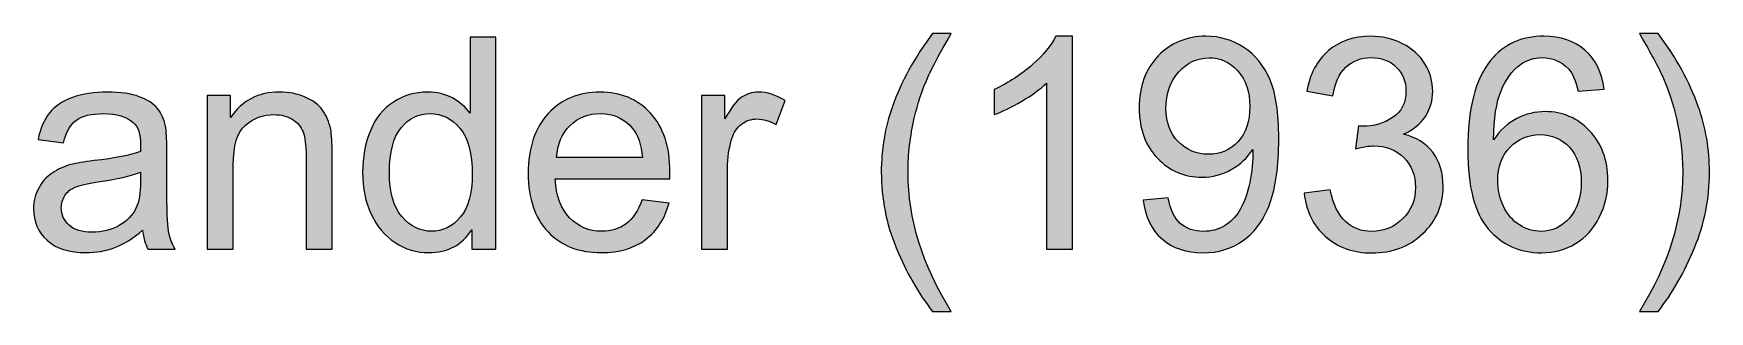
# Model space of a CAD drawing. Extents: x 65 to 351, y 42 to 244.
# Drawn here: x 103.02 to 138.92, y 237.92 to 243.88 of the extents above; entities that cross this region are included whole.
import ezdxf

# ---------------------------------------------------------------- set-up
doc = ezdxf.new("R2010")
doc.units = 0
doc.header["$MEASUREMENT"] = 0
doc.layers.add('TITLE', color=7, linetype='CONTINUOUS')

# ---------------------------------------------------------------- blocks, each defined once
blk = doc.blocks.new('BLOCK_27')
at = {"layer": 'TITLE'}
h = blk.add_hatch(color=7, dxfattribs=at)
h.dxf.hatch_style = 2
edge = h.paths.add_edge_path()
edge.add_spline(control_points=[(112.411, 239.259), (112.411, 239.259), (112.411, 239.674), (112.411, 239.674), (112.202, 239.348), (111.895, 239.184), (111.49, 239.184), (111.228, 239.184), (110.986, 239.257), (110.766, 239.401), (110.546, 239.546), (110.376, 239.748), (110.255, 240.008), (110.134, 240.267), (110.073, 240.565), (110.073, 240.902), (110.073, 241.231), (110.128, 241.529), (110.238, 241.797), (110.347, 242.064), (110.511, 242.269), (110.731, 242.412), (110.95, 242.555), (111.195, 242.626), (111.465, 242.626), (111.664, 242.626), (111.841, 242.584), (111.996, 242.5), (112.151, 242.417), (112.277, 242.308), (112.374, 242.173), (112.374, 242.173), (112.374, 243.804), (112.374, 243.804), (112.374, 243.804), (112.929, 243.804), (112.929, 243.804), (112.929, 243.804), (112.929, 239.259), (112.929, 239.259), (112.929, 239.259), (112.411, 239.259), (112.411, 239.259)], knot_values=[0, 0, 0, 0, 1, 1, 1, 2, 2, 2, 3, 3, 3, 4, 4, 4, 5, 5, 5, 6, 6, 6, 7, 7, 7, 8, 8, 8, 9, 9, 9, 10, 10, 10, 11, 11, 11, 12, 12, 12, 13, 13, 13, 14, 14, 14, 14], degree=3, periodic=1)
edge = h.paths.add_edge_path()
edge.add_spline(control_points=[(110.647, 240.902), (110.647, 240.48), (110.736, 240.165), (110.913, 239.956), (111.091, 239.748), (111.301, 239.643), (111.543, 239.643), (111.787, 239.643), (111.994, 239.743), (112.165, 239.942), (112.335, 240.142), (112.42, 240.446), (112.42, 240.856), (112.42, 241.306), (112.334, 241.637), (112.16, 241.848), (111.986, 242.059), (111.772, 242.164), (111.518, 242.164), (111.27, 242.164), (111.063, 242.063), (110.896, 241.86), (110.73, 241.658), (110.647, 241.338), (110.647, 240.902)], knot_values=[0, 0, 0, 0, 1, 1, 1, 2, 2, 2, 3, 3, 3, 4, 4, 4, 5, 5, 5, 6, 6, 6, 7, 7, 7, 8, 8, 8, 8], degree=3, periodic=1)
h = blk.add_hatch(color=7, dxfattribs=at)
h.dxf.hatch_style = 2
edge = h.paths.add_edge_path()
edge.add_spline(control_points=[(122.283, 237.922), (121.975, 238.311), (121.715, 238.766), (121.502, 239.287), (121.289, 239.808), (121.183, 240.347), (121.183, 240.905), (121.183, 241.397), (121.262, 241.868), (121.421, 242.319), (121.607, 242.842), (121.895, 243.363), (122.283, 243.882), (122.283, 243.882), (122.683, 243.882), (122.683, 243.882), (122.433, 243.452), (122.268, 243.145), (122.187, 242.961), (122.061, 242.676), (121.962, 242.378), (121.89, 242.068), (121.801, 241.681), (121.756, 241.293), (121.756, 240.902), (121.756, 239.908), (122.065, 238.915), (122.683, 237.922), (122.683, 237.922), (122.283, 237.922), (122.283, 237.922)], knot_values=[0, 0, 0, 0, 1, 1, 1, 2, 2, 2, 3, 3, 3, 4, 4, 4, 5, 5, 5, 6, 6, 6, 7, 7, 7, 8, 8, 8, 9, 9, 9, 10, 10, 10, 10], degree=3, periodic=1)
h = blk.add_hatch(color=7, dxfattribs=at)
h.dxf.hatch_style = 2
edge = h.paths.add_edge_path()
edge.add_spline(control_points=[(125.278, 239.259), (125.278, 239.259), (124.72, 239.259), (124.72, 239.259), (124.72, 239.259), (124.72, 242.815), (124.72, 242.815), (124.586, 242.687), (124.41, 242.559), (124.192, 242.431), (123.974, 242.303), (123.778, 242.206), (123.604, 242.142), (123.604, 242.142), (123.604, 242.682), (123.604, 242.682), (123.916, 242.829), (124.189, 243.006), (124.423, 243.215), (124.656, 243.424), (124.822, 243.626), (124.919, 243.823), (124.919, 243.823), (125.278, 243.823), (125.278, 243.823), (125.278, 243.823), (125.278, 239.259), (125.278, 239.259)], knot_values=[0, 0, 0, 0, 1, 1, 1, 2, 2, 2, 3, 3, 3, 4, 4, 4, 5, 5, 5, 6, 6, 6, 7, 7, 7, 8, 8, 8, 9, 9, 9, 9], degree=3, periodic=1)
h = blk.add_hatch(color=7, dxfattribs=at)
h.dxf.hatch_style = 2
edge = h.paths.add_edge_path()
edge.add_spline(control_points=[(126.792, 240.31), (126.792, 240.31), (127.328, 240.359), (127.328, 240.359), (127.373, 240.107), (127.46, 239.924), (127.588, 239.811), (127.717, 239.697), (127.881, 239.64), (128.081, 239.64), (128.253, 239.64), (128.403, 239.679), (128.533, 239.758), (128.662, 239.837), (128.768, 239.941), (128.85, 240.073), (128.933, 240.204), (129.002, 240.381), (129.058, 240.604), (129.114, 240.828), (129.142, 241.055), (129.142, 241.287), (129.142, 241.311), (129.141, 241.349), (129.139, 241.398), (129.027, 241.22), (128.875, 241.076), (128.681, 240.966), (128.488, 240.855), (128.279, 240.8), (128.054, 240.8), (127.677, 240.8), (127.359, 240.936), (127.099, 241.209), (126.838, 241.482), (126.708, 241.842), (126.708, 242.288), (126.708, 242.749), (126.844, 243.12), (127.116, 243.401), (127.387, 243.682), (127.728, 243.823), (128.137, 243.823), (128.433, 243.823), (128.703, 243.743), (128.948, 243.584), (129.193, 243.425), (129.379, 243.198), (129.506, 242.904), (129.633, 242.609), (129.697, 242.183), (129.697, 241.625), (129.697, 241.044), (129.634, 240.581), (129.508, 240.237), (129.382, 239.893), (129.194, 239.631), (128.945, 239.451), (128.696, 239.271), (128.404, 239.181), (128.069, 239.181), (127.713, 239.181), (127.423, 239.28), (127.198, 239.477), (126.972, 239.675), (126.837, 239.952), (126.792, 240.31)], knot_values=[0, 0, 0, 0, 1, 1, 1, 2, 2, 2, 3, 3, 3, 4, 4, 4, 5, 5, 5, 6, 6, 6, 7, 7, 7, 8, 8, 8, 9, 9, 9, 10, 10, 10, 11, 11, 11, 12, 12, 12, 13, 13, 13, 14, 14, 14, 15, 15, 15, 16, 16, 16, 17, 17, 17, 18, 18, 18, 19, 19, 19, 20, 20, 20, 21, 21, 21, 22, 22, 22, 22], degree=3, periodic=1)
edge = h.paths.add_edge_path()
edge.add_spline(control_points=[(129.077, 242.316), (129.077, 242.636), (128.991, 242.891), (128.821, 243.079), (128.65, 243.267), (128.445, 243.361), (128.205, 243.361), (127.957, 243.361), (127.741, 243.26), (127.557, 243.057), (127.373, 242.854), (127.281, 242.592), (127.281, 242.269), (127.281, 241.98), (127.369, 241.745), (127.543, 241.564), (127.718, 241.383), (127.934, 241.293), (128.19, 241.293), (128.448, 241.293), (128.661, 241.383), (128.827, 241.564), (128.994, 241.745), (129.077, 241.996), (129.077, 242.316)], knot_values=[0, 0, 0, 0, 1, 1, 1, 2, 2, 2, 3, 3, 3, 4, 4, 4, 5, 5, 5, 6, 6, 6, 7, 7, 7, 8, 8, 8, 8], degree=3, periodic=1)
h = blk.add_hatch(color=7, dxfattribs=at)
h.dxf.hatch_style = 2
edge = h.paths.add_edge_path()
edge.add_spline(control_points=[(130.243, 240.459), (130.243, 240.459), (130.801, 240.533), (130.801, 240.533), (130.865, 240.217), (130.974, 239.989), (131.128, 239.849), (131.282, 239.71), (131.469, 239.64), (131.69, 239.64), (131.953, 239.64), (132.175, 239.731), (132.356, 239.913), (132.536, 240.095), (132.627, 240.32), (132.627, 240.589), (132.627, 240.845), (132.543, 241.057), (132.376, 241.223), (132.208, 241.389), (131.995, 241.473), (131.737, 241.473), (131.632, 241.473), (131.5, 241.452), (131.343, 241.411), (131.343, 241.411), (131.405, 241.9), (131.405, 241.9), (131.442, 241.896), (131.472, 241.894), (131.495, 241.894), (131.733, 241.894), (131.947, 241.956), (132.137, 242.08), (132.327, 242.204), (132.422, 242.396), (132.422, 242.654), (132.422, 242.859), (132.353, 243.028), (132.214, 243.162), (132.076, 243.297), (131.897, 243.364), (131.678, 243.364), (131.461, 243.364), (131.28, 243.296), (131.135, 243.159), (130.991, 243.023), (130.898, 242.818), (130.856, 242.545), (130.856, 242.545), (130.298, 242.645), (130.298, 242.645), (130.367, 243.019), (130.522, 243.309), (130.763, 243.514), (131.005, 243.72), (131.306, 243.823), (131.666, 243.823), (131.914, 243.823), (132.142, 243.77), (132.351, 243.663), (132.56, 243.557), (132.719, 243.412), (132.83, 243.228), (132.941, 243.044), (132.996, 242.848), (132.996, 242.642), (132.996, 242.445), (132.943, 242.266), (132.838, 242.105), (132.732, 241.944), (132.576, 241.816), (132.37, 241.721), (132.638, 241.659), (132.847, 241.53), (132.996, 241.335), (133.145, 241.139), (133.219, 240.895), (133.219, 240.601), (133.219, 240.204), (133.074, 239.868), (132.785, 239.592), (132.496, 239.316), (132.13, 239.178), (131.687, 239.178), (131.288, 239.178), (130.957, 239.297), (130.694, 239.535), (130.43, 239.772), (130.28, 240.08), (130.243, 240.459)], knot_values=[0, 0, 0, 0, 1, 1, 1, 2, 2, 2, 3, 3, 3, 4, 4, 4, 5, 5, 5, 6, 6, 6, 7, 7, 7, 8, 8, 8, 9, 9, 9, 10, 10, 10, 11, 11, 11, 12, 12, 12, 13, 13, 13, 14, 14, 14, 15, 15, 15, 16, 16, 16, 17, 17, 17, 18, 18, 18, 19, 19, 19, 20, 20, 20, 21, 21, 21, 22, 22, 22, 23, 23, 23, 24, 24, 24, 25, 25, 25, 26, 26, 26, 27, 27, 27, 28, 28, 28, 29, 29, 29, 30, 30, 30, 30], degree=3, periodic=1)
h = blk.add_hatch(color=7, dxfattribs=at)
h.dxf.hatch_style = 2
edge = h.paths.add_edge_path()
edge.add_spline(control_points=[(136.667, 242.691), (136.667, 242.691), (136.112, 242.648), (136.112, 242.648), (136.062, 242.867), (135.992, 243.026), (135.901, 243.125), (135.75, 243.284), (135.564, 243.364), (135.343, 243.364), (135.165, 243.364), (135.009, 243.314), (134.875, 243.215), (134.699, 243.087), (134.561, 242.9), (134.459, 242.654), (134.358, 242.408), (134.305, 242.058), (134.301, 241.603), (134.436, 241.807), (134.6, 241.959), (134.794, 242.059), (134.988, 242.158), (135.192, 242.207), (135.405, 242.207), (135.777, 242.207), (136.094, 242.071), (136.355, 241.797), (136.617, 241.523), (136.748, 241.169), (136.748, 240.735), (136.748, 240.449), (136.686, 240.184), (136.563, 239.939), (136.44, 239.694), (136.271, 239.507), (136.056, 239.377), (135.841, 239.246), (135.597, 239.181), (135.324, 239.181), (134.859, 239.181), (134.48, 239.352), (134.186, 239.694), (133.893, 240.037), (133.746, 240.6), (133.746, 241.386), (133.746, 242.264), (133.908, 242.903), (134.233, 243.302), (134.516, 243.649), (134.898, 243.823), (135.377, 243.823), (135.735, 243.823), (136.028, 243.723), (136.256, 243.522), (136.485, 243.322), (136.621, 243.045), (136.667, 242.691)], knot_values=[0, 0, 0, 0, 1, 1, 1, 2, 2, 2, 3, 3, 3, 4, 4, 4, 5, 5, 5, 6, 6, 6, 7, 7, 7, 8, 8, 8, 9, 9, 9, 10, 10, 10, 11, 11, 11, 12, 12, 12, 13, 13, 13, 14, 14, 14, 15, 15, 15, 16, 16, 16, 17, 17, 17, 18, 18, 18, 19, 19, 19, 19], degree=3, periodic=1)
edge = h.paths.add_edge_path()
edge.add_spline(control_points=[(134.388, 240.732), (134.388, 240.539), (134.429, 240.355), (134.51, 240.18), (134.592, 240.004), (134.706, 239.87), (134.853, 239.778), (135, 239.686), (135.154, 239.64), (135.315, 239.64), (135.551, 239.64), (135.753, 239.735), (135.923, 239.925), (136.092, 240.116), (136.177, 240.374), (136.177, 240.701), (136.177, 241.015), (136.093, 241.262), (135.926, 241.443), (135.758, 241.624), (135.548, 241.714), (135.293, 241.714), (135.041, 241.714), (134.827, 241.624), (134.652, 241.443), (134.476, 241.262), (134.388, 241.025), (134.388, 240.732)], knot_values=[0, 0, 0, 0, 1, 1, 1, 2, 2, 2, 3, 3, 3, 4, 4, 4, 5, 5, 5, 6, 6, 6, 7, 7, 7, 8, 8, 8, 9, 9, 9, 9], degree=3, periodic=1)
h = blk.add_hatch(color=7, dxfattribs=at)
h.dxf.hatch_style = 2
edge = h.paths.add_edge_path()
edge.add_spline(control_points=[(137.823, 237.922), (137.823, 237.922), (137.423, 237.922), (137.423, 237.922), (138.042, 238.915), (138.351, 239.908), (138.351, 240.902), (138.351, 241.291), (138.306, 241.676), (138.217, 242.059), (138.147, 242.369), (138.049, 242.666), (137.923, 242.952), (137.842, 243.138), (137.676, 243.448), (137.423, 243.882), (137.423, 243.882), (137.823, 243.882), (137.823, 243.882), (138.212, 243.363), (138.499, 242.842), (138.685, 242.319), (138.845, 241.868), (138.924, 241.397), (138.924, 240.905), (138.924, 240.347), (138.817, 239.808), (138.603, 239.287), (138.389, 238.766), (138.129, 238.311), (137.823, 237.922)], knot_values=[0, 0, 0, 0, 1, 1, 1, 2, 2, 2, 3, 3, 3, 4, 4, 4, 5, 5, 5, 6, 6, 6, 7, 7, 7, 8, 8, 8, 9, 9, 9, 10, 10, 10, 10], degree=3, periodic=1)
h = blk.add_hatch(color=7, dxfattribs=at)
h.dxf.hatch_style = 2
edge = h.paths.add_edge_path()
edge.add_spline(control_points=[(105.36, 239.665), (105.154, 239.489), (104.955, 239.365), (104.763, 239.293), (104.572, 239.221), (104.367, 239.184), (104.148, 239.184), (103.786, 239.184), (103.508, 239.273), (103.314, 239.449), (103.12, 239.626), (103.022, 239.852), (103.022, 240.127), (103.022, 240.288), (103.059, 240.435), (103.133, 240.569), (103.206, 240.702), (103.302, 240.809), (103.421, 240.89), (103.54, 240.97), (103.674, 241.031), (103.822, 241.073), (103.932, 241.102), (104.097, 241.129), (104.319, 241.156), (104.769, 241.21), (105.101, 241.274), (105.314, 241.349), (105.316, 241.425), (105.317, 241.474), (105.317, 241.494), (105.317, 241.722), (105.264, 241.882), (105.159, 241.975), (105.016, 242.101), (104.804, 242.164), (104.523, 242.164), (104.261, 242.164), (104.067, 242.118), (103.942, 242.026), (103.817, 241.934), (103.724, 241.771), (103.664, 241.538), (103.664, 241.538), (103.119, 241.612), (103.119, 241.612), (103.168, 241.846), (103.25, 242.034), (103.364, 242.178), (103.477, 242.322), (103.642, 242.432), (103.857, 242.51), (104.072, 242.587), (104.321, 242.626), (104.604, 242.626), (104.885, 242.626), (105.113, 242.593), (105.289, 242.527), (105.465, 242.461), (105.594, 242.377), (105.677, 242.277), (105.759, 242.177), (105.817, 242.05), (105.85, 241.897), (105.869, 241.802), (105.878, 241.631), (105.878, 241.383), (105.878, 241.383), (105.878, 240.639), (105.878, 240.639), (105.878, 240.12), (105.89, 239.792), (105.914, 239.654), (105.938, 239.517), (105.985, 239.385), (106.055, 239.259), (106.055, 239.259), (105.472, 239.259), (105.472, 239.259), (105.414, 239.375), (105.377, 239.51), (105.36, 239.665)], knot_values=[0, 0, 0, 0, 1, 1, 1, 2, 2, 2, 3, 3, 3, 4, 4, 4, 5, 5, 5, 6, 6, 6, 7, 7, 7, 8, 8, 8, 9, 9, 9, 10, 10, 10, 11, 11, 11, 12, 12, 12, 13, 13, 13, 14, 14, 14, 15, 15, 15, 16, 16, 16, 17, 17, 17, 18, 18, 18, 19, 19, 19, 20, 20, 20, 21, 21, 21, 22, 22, 22, 23, 23, 23, 24, 24, 24, 25, 25, 25, 26, 26, 26, 27, 27, 27, 27], degree=3, periodic=1)
edge = h.paths.add_edge_path()
edge.add_spline(control_points=[(105.314, 240.911), (105.111, 240.829), (104.807, 240.758), (104.402, 240.701), (104.173, 240.667), (104.011, 240.63), (103.915, 240.589), (103.82, 240.548), (103.747, 240.487), (103.695, 240.408), (103.644, 240.328), (103.618, 240.24), (103.618, 240.142), (103.618, 239.994), (103.674, 239.87), (103.787, 239.77), (103.899, 239.671), (104.064, 239.622), (104.281, 239.622), (104.496, 239.622), (104.687, 239.669), (104.855, 239.763), (105.022, 239.857), (105.145, 239.985), (105.224, 240.149), (105.284, 240.275), (105.314, 240.461), (105.314, 240.707), (105.314, 240.707), (105.314, 240.911), (105.314, 240.911)], knot_values=[0, 0, 0, 0, 1, 1, 1, 2, 2, 2, 3, 3, 3, 4, 4, 4, 5, 5, 5, 6, 6, 6, 7, 7, 7, 8, 8, 8, 9, 9, 9, 10, 10, 10, 10], degree=3, periodic=1)
h = blk.add_hatch(color=7, dxfattribs=at)
h.dxf.hatch_style = 2
edge = h.paths.add_edge_path()
edge.add_spline(control_points=[(106.743, 239.259), (106.743, 239.259), (106.743, 242.552), (106.743, 242.552), (106.743, 242.552), (107.245, 242.552), (107.245, 242.552), (107.245, 242.552), (107.245, 242.083), (107.245, 242.083), (107.487, 242.445), (107.837, 242.626), (108.293, 242.626), (108.492, 242.626), (108.674, 242.59), (108.841, 242.519), (109.007, 242.448), (109.132, 242.354), (109.214, 242.238), (109.297, 242.123), (109.355, 241.985), (109.388, 241.826), (109.409, 241.723), (109.419, 241.542), (109.419, 241.283), (109.419, 241.283), (109.419, 239.259), (109.419, 239.259), (109.419, 239.259), (108.861, 239.259), (108.861, 239.259), (108.861, 239.259), (108.861, 241.262), (108.861, 241.262), (108.861, 241.489), (108.839, 241.659), (108.796, 241.772), (108.752, 241.884), (108.675, 241.974), (108.565, 242.042), (108.454, 242.109), (108.324, 242.142), (108.176, 242.142), (107.938, 242.142), (107.733, 242.067), (107.56, 241.916), (107.388, 241.765), (107.301, 241.479), (107.301, 241.057), (107.301, 241.057), (107.301, 239.259), (107.301, 239.259), (107.301, 239.259), (106.743, 239.259), (106.743, 239.259)], knot_values=[0, 0, 0, 0, 1, 1, 1, 2, 2, 2, 3, 3, 3, 4, 4, 4, 5, 5, 5, 6, 6, 6, 7, 7, 7, 8, 8, 8, 9, 9, 9, 10, 10, 10, 11, 11, 11, 12, 12, 12, 13, 13, 13, 14, 14, 14, 15, 15, 15, 16, 16, 16, 17, 17, 17, 18, 18, 18, 18], degree=3, periodic=1)
h = blk.add_hatch(color=7, dxfattribs=at)
h.dxf.hatch_style = 2
edge = h.paths.add_edge_path()
edge.add_spline(control_points=[(116.06, 240.319), (116.06, 240.319), (116.637, 240.248), (116.637, 240.248), (116.546, 239.911), (116.378, 239.649), (116.132, 239.463), (115.886, 239.277), (115.572, 239.184), (115.189, 239.184), (114.708, 239.184), (114.326, 239.333), (114.044, 239.629), (113.761, 239.926), (113.62, 240.342), (113.62, 240.877), (113.62, 241.431), (113.763, 241.861), (114.048, 242.167), (114.333, 242.473), (114.703, 242.626), (115.158, 242.626), (115.598, 242.626), (115.958, 242.476), (116.237, 242.176), (116.516, 241.877), (116.656, 241.455), (116.656, 240.911), (116.656, 240.878), (116.655, 240.829), (116.653, 240.763), (116.653, 240.763), (114.197, 240.763), (114.197, 240.763), (114.218, 240.401), (114.32, 240.124), (114.504, 239.932), (114.688, 239.739), (114.917, 239.643), (115.192, 239.643), (115.397, 239.643), (115.572, 239.697), (115.716, 239.804), (115.861, 239.912), (115.976, 240.084), (116.06, 240.319)], knot_values=[0, 0, 0, 0, 1, 1, 1, 2, 2, 2, 3, 3, 3, 4, 4, 4, 5, 5, 5, 6, 6, 6, 7, 7, 7, 8, 8, 8, 9, 9, 9, 10, 10, 10, 11, 11, 11, 12, 12, 12, 13, 13, 13, 14, 14, 14, 15, 15, 15, 15], degree=3, periodic=1)
edge = h.paths.add_edge_path()
edge.add_spline(control_points=[(114.228, 241.221), (114.228, 241.221), (116.067, 241.221), (116.067, 241.221), (116.042, 241.498), (115.972, 241.706), (115.856, 241.845), (115.678, 242.06), (115.448, 242.167), (115.164, 242.167), (114.908, 242.167), (114.693, 242.081), (114.518, 241.91), (114.343, 241.738), (114.247, 241.509), (114.228, 241.221)], knot_values=[0, 0, 0, 0, 1, 1, 1, 2, 2, 2, 3, 3, 3, 4, 4, 4, 5, 5, 5, 5], degree=3, periodic=1)
h = blk.add_hatch(color=7, dxfattribs=at)
h.dxf.hatch_style = 2
edge = h.paths.add_edge_path()
edge.add_spline(control_points=[(117.332, 239.259), (117.332, 239.259), (117.332, 242.552), (117.332, 242.552), (117.332, 242.552), (117.834, 242.552), (117.834, 242.552), (117.834, 242.552), (117.834, 242.052), (117.834, 242.052), (117.962, 242.286), (118.08, 242.44), (118.189, 242.514), (118.298, 242.589), (118.417, 242.626), (118.547, 242.626), (118.735, 242.626), (118.926, 242.566), (119.121, 242.446), (119.121, 242.446), (118.928, 241.928), (118.928, 241.928), (118.792, 242.009), (118.656, 242.049), (118.519, 242.049), (118.397, 242.049), (118.288, 242.013), (118.191, 241.939), (118.093, 241.866), (118.024, 241.764), (117.983, 241.634), (117.921, 241.435), (117.89, 241.218), (117.89, 240.983), (117.89, 240.983), (117.89, 239.259), (117.89, 239.259), (117.89, 239.259), (117.332, 239.259), (117.332, 239.259)], knot_values=[0, 0, 0, 0, 1, 1, 1, 2, 2, 2, 3, 3, 3, 4, 4, 4, 5, 5, 5, 6, 6, 6, 7, 7, 7, 8, 8, 8, 9, 9, 9, 10, 10, 10, 11, 11, 11, 12, 12, 12, 13, 13, 13, 13], degree=3, periodic=1)
for points, knots in [([(112.411, 239.259), (112.411, 239.259), (112.411, 239.674), (112.411, 239.674), (112.202, 239.348), (111.895, 239.184), (111.49, 239.184), (111.228, 239.184), (110.986, 239.257), (110.766, 239.401), (110.546, 239.546), (110.376, 239.748), (110.255, 240.008), (110.134, 240.267), (110.073, 240.565), (110.073, 240.902), (110.073, 241.231), (110.128, 241.529), (110.238, 241.797), (110.347, 242.064), (110.511, 242.269), (110.731, 242.412), (110.95, 242.555), (111.195, 242.626), (111.465, 242.626), (111.664, 242.626), (111.841, 242.584), (111.996, 242.5), (112.151, 242.417), (112.277, 242.308), (112.374, 242.173), (112.374, 242.173), (112.374, 243.804), (112.374, 243.804), (112.374, 243.804), (112.929, 243.804), (112.929, 243.804), (112.929, 243.804), (112.929, 239.259), (112.929, 239.259), (112.929, 239.259), (112.411, 239.259), (112.411, 239.259)], [0, 0, 0, 0, 1, 1, 1, 2, 2, 2, 3, 3, 3, 4, 4, 4, 5, 5, 5, 6, 6, 6, 7, 7, 7, 8, 8, 8, 9, 9, 9, 10, 10, 10, 11, 11, 11, 12, 12, 12, 13, 13, 13, 14, 14, 14, 14]), ([(122.283, 237.922), (121.975, 238.311), (121.715, 238.766), (121.502, 239.287), (121.289, 239.808), (121.183, 240.347), (121.183, 240.905), (121.183, 241.397), (121.262, 241.868), (121.421, 242.319), (121.607, 242.842), (121.895, 243.363), (122.283, 243.882), (122.283, 243.882), (122.683, 243.882), (122.683, 243.882), (122.433, 243.452), (122.268, 243.145), (122.187, 242.961), (122.061, 242.676), (121.962, 242.378), (121.89, 242.068), (121.801, 241.681), (121.756, 241.293), (121.756, 240.902), (121.756, 239.908), (122.065, 238.915), (122.683, 237.922), (122.683, 237.922), (122.283, 237.922), (122.283, 237.922)], [0, 0, 0, 0, 1, 1, 1, 2, 2, 2, 3, 3, 3, 4, 4, 4, 5, 5, 5, 6, 6, 6, 7, 7, 7, 8, 8, 8, 9, 9, 9, 10, 10, 10, 10]), ([(125.278, 239.259), (125.278, 239.259), (124.72, 239.259), (124.72, 239.259), (124.72, 239.259), (124.72, 242.815), (124.72, 242.815), (124.586, 242.687), (124.41, 242.559), (124.192, 242.431), (123.974, 242.303), (123.778, 242.206), (123.604, 242.142), (123.604, 242.142), (123.604, 242.682), (123.604, 242.682), (123.916, 242.829), (124.189, 243.006), (124.423, 243.215), (124.656, 243.424), (124.822, 243.626), (124.919, 243.823), (124.919, 243.823), (125.278, 243.823), (125.278, 243.823), (125.278, 243.823), (125.278, 239.259), (125.278, 239.259)], [0, 0, 0, 0, 1, 1, 1, 2, 2, 2, 3, 3, 3, 4, 4, 4, 5, 5, 5, 6, 6, 6, 7, 7, 7, 8, 8, 8, 9, 9, 9, 9]), ([(126.792, 240.31), (126.792, 240.31), (127.328, 240.359), (127.328, 240.359), (127.373, 240.107), (127.46, 239.924), (127.588, 239.811), (127.717, 239.697), (127.881, 239.64), (128.081, 239.64), (128.253, 239.64), (128.403, 239.679), (128.533, 239.758), (128.662, 239.837), (128.768, 239.941), (128.85, 240.073), (128.933, 240.204), (129.002, 240.381), (129.058, 240.604), (129.114, 240.828), (129.142, 241.055), (129.142, 241.287), (129.142, 241.311), (129.141, 241.349), (129.139, 241.398), (129.027, 241.22), (128.875, 241.076), (128.681, 240.966), (128.488, 240.855), (128.279, 240.8), (128.054, 240.8), (127.677, 240.8), (127.359, 240.936), (127.099, 241.209), (126.838, 241.482), (126.708, 241.842), (126.708, 242.288), (126.708, 242.749), (126.844, 243.12), (127.116, 243.401), (127.387, 243.682), (127.728, 243.823), (128.137, 243.823), (128.433, 243.823), (128.703, 243.743), (128.948, 243.584), (129.193, 243.425), (129.379, 243.198), (129.506, 242.904), (129.633, 242.609), (129.697, 242.183), (129.697, 241.625), (129.697, 241.044), (129.634, 240.581), (129.508, 240.237), (129.382, 239.893), (129.194, 239.631), (128.945, 239.451), (128.696, 239.271), (128.404, 239.181), (128.069, 239.181), (127.713, 239.181), (127.423, 239.28), (127.198, 239.477), (126.972, 239.675), (126.837, 239.952), (126.792, 240.31)], [0, 0, 0, 0, 1, 1, 1, 2, 2, 2, 3, 3, 3, 4, 4, 4, 5, 5, 5, 6, 6, 6, 7, 7, 7, 8, 8, 8, 9, 9, 9, 10, 10, 10, 11, 11, 11, 12, 12, 12, 13, 13, 13, 14, 14, 14, 15, 15, 15, 16, 16, 16, 17, 17, 17, 18, 18, 18, 19, 19, 19, 20, 20, 20, 21, 21, 21, 22, 22, 22, 22]), ([(130.243, 240.459), (130.243, 240.459), (130.801, 240.533), (130.801, 240.533), (130.865, 240.217), (130.974, 239.989), (131.128, 239.849), (131.282, 239.71), (131.469, 239.64), (131.69, 239.64), (131.953, 239.64), (132.175, 239.731), (132.356, 239.913), (132.536, 240.095), (132.627, 240.32), (132.627, 240.589), (132.627, 240.845), (132.543, 241.057), (132.376, 241.223), (132.208, 241.389), (131.995, 241.473), (131.737, 241.473), (131.632, 241.473), (131.5, 241.452), (131.343, 241.411), (131.343, 241.411), (131.405, 241.9), (131.405, 241.9), (131.442, 241.896), (131.472, 241.894), (131.495, 241.894), (131.733, 241.894), (131.947, 241.956), (132.137, 242.08), (132.327, 242.204), (132.422, 242.396), (132.422, 242.654), (132.422, 242.859), (132.353, 243.028), (132.214, 243.162), (132.076, 243.297), (131.897, 243.364), (131.678, 243.364), (131.461, 243.364), (131.28, 243.296), (131.135, 243.159), (130.991, 243.023), (130.898, 242.818), (130.856, 242.545), (130.856, 242.545), (130.298, 242.645), (130.298, 242.645), (130.367, 243.019), (130.522, 243.309), (130.763, 243.514), (131.005, 243.72), (131.306, 243.823), (131.666, 243.823), (131.914, 243.823), (132.142, 243.77), (132.351, 243.663), (132.56, 243.557), (132.719, 243.412), (132.83, 243.228), (132.941, 243.044), (132.996, 242.848), (132.996, 242.642), (132.996, 242.445), (132.943, 242.266), (132.838, 242.105), (132.732, 241.944), (132.576, 241.816), (132.37, 241.721), (132.638, 241.659), (132.847, 241.53), (132.996, 241.335), (133.145, 241.139), (133.219, 240.895), (133.219, 240.601), (133.219, 240.204), (133.074, 239.868), (132.785, 239.592), (132.496, 239.316), (132.13, 239.178), (131.687, 239.178), (131.288, 239.178), (130.957, 239.297), (130.694, 239.535), (130.43, 239.772), (130.28, 240.08), (130.243, 240.459)], [0, 0, 0, 0, 1, 1, 1, 2, 2, 2, 3, 3, 3, 4, 4, 4, 5, 5, 5, 6, 6, 6, 7, 7, 7, 8, 8, 8, 9, 9, 9, 10, 10, 10, 11, 11, 11, 12, 12, 12, 13, 13, 13, 14, 14, 14, 15, 15, 15, 16, 16, 16, 17, 17, 17, 18, 18, 18, 19, 19, 19, 20, 20, 20, 21, 21, 21, 22, 22, 22, 23, 23, 23, 24, 24, 24, 25, 25, 25, 26, 26, 26, 27, 27, 27, 28, 28, 28, 29, 29, 29, 30, 30, 30, 30]), ([(136.667, 242.691), (136.667, 242.691), (136.112, 242.648), (136.112, 242.648), (136.062, 242.867), (135.992, 243.026), (135.901, 243.125), (135.75, 243.284), (135.564, 243.364), (135.343, 243.364), (135.165, 243.364), (135.009, 243.314), (134.875, 243.215), (134.699, 243.087), (134.561, 242.9), (134.459, 242.654), (134.358, 242.408), (134.305, 242.058), (134.301, 241.603), (134.436, 241.807), (134.6, 241.959), (134.794, 242.059), (134.988, 242.158), (135.192, 242.207), (135.405, 242.207), (135.777, 242.207), (136.094, 242.071), (136.355, 241.797), (136.617, 241.523), (136.748, 241.169), (136.748, 240.735), (136.748, 240.449), (136.686, 240.184), (136.563, 239.939), (136.44, 239.694), (136.271, 239.507), (136.056, 239.377), (135.841, 239.246), (135.597, 239.181), (135.324, 239.181), (134.859, 239.181), (134.48, 239.352), (134.186, 239.694), (133.893, 240.037), (133.746, 240.6), (133.746, 241.386), (133.746, 242.264), (133.908, 242.903), (134.233, 243.302), (134.516, 243.649), (134.898, 243.823), (135.377, 243.823), (135.735, 243.823), (136.028, 243.723), (136.256, 243.522), (136.485, 243.322), (136.621, 243.045), (136.667, 242.691)], [0, 0, 0, 0, 1, 1, 1, 2, 2, 2, 3, 3, 3, 4, 4, 4, 5, 5, 5, 6, 6, 6, 7, 7, 7, 8, 8, 8, 9, 9, 9, 10, 10, 10, 11, 11, 11, 12, 12, 12, 13, 13, 13, 14, 14, 14, 15, 15, 15, 16, 16, 16, 17, 17, 17, 18, 18, 18, 19, 19, 19, 19]), ([(137.823, 237.922), (137.823, 237.922), (137.423, 237.922), (137.423, 237.922), (138.042, 238.915), (138.351, 239.908), (138.351, 240.902), (138.351, 241.291), (138.306, 241.676), (138.217, 242.059), (138.147, 242.369), (138.049, 242.666), (137.923, 242.952), (137.842, 243.138), (137.676, 243.448), (137.423, 243.882), (137.423, 243.882), (137.823, 243.882), (137.823, 243.882), (138.212, 243.363), (138.499, 242.842), (138.685, 242.319), (138.845, 241.868), (138.924, 241.397), (138.924, 240.905), (138.924, 240.347), (138.817, 239.808), (138.603, 239.287), (138.389, 238.766), (138.129, 238.311), (137.823, 237.922)], [0, 0, 0, 0, 1, 1, 1, 2, 2, 2, 3, 3, 3, 4, 4, 4, 5, 5, 5, 6, 6, 6, 7, 7, 7, 8, 8, 8, 9, 9, 9, 10, 10, 10, 10]), ([(129.077, 242.316), (129.077, 242.636), (128.991, 242.891), (128.821, 243.079), (128.65, 243.267), (128.445, 243.361), (128.205, 243.361), (127.957, 243.361), (127.741, 243.26), (127.557, 243.057), (127.373, 242.854), (127.281, 242.592), (127.281, 242.269), (127.281, 241.98), (127.369, 241.745), (127.543, 241.564), (127.718, 241.383), (127.934, 241.293), (128.19, 241.293), (128.448, 241.293), (128.661, 241.383), (128.827, 241.564), (128.994, 241.745), (129.077, 241.996), (129.077, 242.316)], [0, 0, 0, 0, 1, 1, 1, 2, 2, 2, 3, 3, 3, 4, 4, 4, 5, 5, 5, 6, 6, 6, 7, 7, 7, 8, 8, 8, 8]), ([(105.36, 239.665), (105.154, 239.489), (104.955, 239.365), (104.763, 239.293), (104.572, 239.221), (104.367, 239.184), (104.148, 239.184), (103.786, 239.184), (103.508, 239.273), (103.314, 239.449), (103.12, 239.626), (103.022, 239.852), (103.022, 240.127), (103.022, 240.288), (103.059, 240.435), (103.133, 240.569), (103.206, 240.702), (103.302, 240.809), (103.421, 240.89), (103.54, 240.97), (103.674, 241.031), (103.822, 241.073), (103.932, 241.102), (104.097, 241.129), (104.319, 241.156), (104.769, 241.21), (105.101, 241.274), (105.314, 241.349), (105.316, 241.425), (105.317, 241.474), (105.317, 241.494), (105.317, 241.722), (105.264, 241.882), (105.159, 241.975), (105.016, 242.101), (104.804, 242.164), (104.523, 242.164), (104.261, 242.164), (104.067, 242.118), (103.942, 242.026), (103.817, 241.934), (103.724, 241.771), (103.664, 241.538), (103.664, 241.538), (103.119, 241.612), (103.119, 241.612), (103.168, 241.846), (103.25, 242.034), (103.364, 242.178), (103.477, 242.322), (103.642, 242.432), (103.857, 242.51), (104.072, 242.587), (104.321, 242.626), (104.604, 242.626), (104.885, 242.626), (105.113, 242.593), (105.289, 242.527), (105.465, 242.461), (105.594, 242.377), (105.677, 242.277), (105.759, 242.177), (105.817, 242.05), (105.85, 241.897), (105.869, 241.802), (105.878, 241.631), (105.878, 241.383), (105.878, 241.383), (105.878, 240.639), (105.878, 240.639), (105.878, 240.12), (105.89, 239.792), (105.914, 239.654), (105.938, 239.517), (105.985, 239.385), (106.055, 239.259), (106.055, 239.259), (105.472, 239.259), (105.472, 239.259), (105.414, 239.375), (105.377, 239.51), (105.36, 239.665)], [0, 0, 0, 0, 1, 1, 1, 2, 2, 2, 3, 3, 3, 4, 4, 4, 5, 5, 5, 6, 6, 6, 7, 7, 7, 8, 8, 8, 9, 9, 9, 10, 10, 10, 11, 11, 11, 12, 12, 12, 13, 13, 13, 14, 14, 14, 15, 15, 15, 16, 16, 16, 17, 17, 17, 18, 18, 18, 19, 19, 19, 20, 20, 20, 21, 21, 21, 22, 22, 22, 23, 23, 23, 24, 24, 24, 25, 25, 25, 26, 26, 26, 27, 27, 27, 27]), ([(106.743, 239.259), (106.743, 239.259), (106.743, 242.552), (106.743, 242.552), (106.743, 242.552), (107.245, 242.552), (107.245, 242.552), (107.245, 242.552), (107.245, 242.083), (107.245, 242.083), (107.487, 242.445), (107.837, 242.626), (108.293, 242.626), (108.492, 242.626), (108.674, 242.59), (108.841, 242.519), (109.007, 242.448), (109.132, 242.354), (109.214, 242.238), (109.297, 242.123), (109.355, 241.985), (109.388, 241.826), (109.409, 241.723), (109.419, 241.542), (109.419, 241.283), (109.419, 241.283), (109.419, 239.259), (109.419, 239.259), (109.419, 239.259), (108.861, 239.259), (108.861, 239.259), (108.861, 239.259), (108.861, 241.262), (108.861, 241.262), (108.861, 241.489), (108.839, 241.659), (108.796, 241.772), (108.752, 241.884), (108.675, 241.974), (108.565, 242.042), (108.454, 242.109), (108.324, 242.142), (108.176, 242.142), (107.938, 242.142), (107.733, 242.067), (107.56, 241.916), (107.388, 241.765), (107.301, 241.479), (107.301, 241.057), (107.301, 241.057), (107.301, 239.259), (107.301, 239.259), (107.301, 239.259), (106.743, 239.259), (106.743, 239.259)], [0, 0, 0, 0, 1, 1, 1, 2, 2, 2, 3, 3, 3, 4, 4, 4, 5, 5, 5, 6, 6, 6, 7, 7, 7, 8, 8, 8, 9, 9, 9, 10, 10, 10, 11, 11, 11, 12, 12, 12, 13, 13, 13, 14, 14, 14, 15, 15, 15, 16, 16, 16, 17, 17, 17, 18, 18, 18, 18]), ([(116.06, 240.319), (116.06, 240.319), (116.637, 240.248), (116.637, 240.248), (116.546, 239.911), (116.378, 239.649), (116.132, 239.463), (115.886, 239.277), (115.572, 239.184), (115.189, 239.184), (114.708, 239.184), (114.326, 239.333), (114.044, 239.629), (113.761, 239.926), (113.62, 240.342), (113.62, 240.877), (113.62, 241.431), (113.763, 241.861), (114.048, 242.167), (114.333, 242.473), (114.703, 242.626), (115.158, 242.626), (115.598, 242.626), (115.958, 242.476), (116.237, 242.176), (116.516, 241.877), (116.656, 241.455), (116.656, 240.911), (116.656, 240.878), (116.655, 240.829), (116.653, 240.763), (116.653, 240.763), (114.197, 240.763), (114.197, 240.763), (114.218, 240.401), (114.32, 240.124), (114.504, 239.932), (114.688, 239.739), (114.917, 239.643), (115.192, 239.643), (115.397, 239.643), (115.572, 239.697), (115.716, 239.804), (115.861, 239.912), (115.976, 240.084), (116.06, 240.319)], [0, 0, 0, 0, 1, 1, 1, 2, 2, 2, 3, 3, 3, 4, 4, 4, 5, 5, 5, 6, 6, 6, 7, 7, 7, 8, 8, 8, 9, 9, 9, 10, 10, 10, 11, 11, 11, 12, 12, 12, 13, 13, 13, 14, 14, 14, 15, 15, 15, 15]), ([(117.332, 239.259), (117.332, 239.259), (117.332, 242.552), (117.332, 242.552), (117.332, 242.552), (117.834, 242.552), (117.834, 242.552), (117.834, 242.552), (117.834, 242.052), (117.834, 242.052), (117.962, 242.286), (118.08, 242.44), (118.189, 242.514), (118.298, 242.589), (118.417, 242.626), (118.547, 242.626), (118.735, 242.626), (118.926, 242.566), (119.121, 242.446), (119.121, 242.446), (118.928, 241.928), (118.928, 241.928), (118.792, 242.009), (118.656, 242.049), (118.519, 242.049), (118.397, 242.049), (118.288, 242.013), (118.191, 241.939), (118.093, 241.866), (118.024, 241.764), (117.983, 241.634), (117.921, 241.435), (117.89, 241.218), (117.89, 240.983), (117.89, 240.983), (117.89, 239.259), (117.89, 239.259), (117.89, 239.259), (117.332, 239.259), (117.332, 239.259)], [0, 0, 0, 0, 1, 1, 1, 2, 2, 2, 3, 3, 3, 4, 4, 4, 5, 5, 5, 6, 6, 6, 7, 7, 7, 8, 8, 8, 9, 9, 9, 10, 10, 10, 11, 11, 11, 12, 12, 12, 13, 13, 13, 13]), ([(110.647, 240.902), (110.647, 240.48), (110.736, 240.165), (110.913, 239.956), (111.091, 239.748), (111.301, 239.643), (111.543, 239.643), (111.787, 239.643), (111.994, 239.743), (112.165, 239.942), (112.335, 240.142), (112.42, 240.446), (112.42, 240.856), (112.42, 241.306), (112.334, 241.637), (112.16, 241.848), (111.986, 242.059), (111.772, 242.164), (111.518, 242.164), (111.27, 242.164), (111.063, 242.063), (110.896, 241.86), (110.73, 241.658), (110.647, 241.338), (110.647, 240.902)], [0, 0, 0, 0, 1, 1, 1, 2, 2, 2, 3, 3, 3, 4, 4, 4, 5, 5, 5, 6, 6, 6, 7, 7, 7, 8, 8, 8, 8]), ([(114.228, 241.221), (114.228, 241.221), (116.067, 241.221), (116.067, 241.221), (116.042, 241.498), (115.972, 241.706), (115.856, 241.845), (115.678, 242.06), (115.448, 242.167), (115.164, 242.167), (114.908, 242.167), (114.693, 242.081), (114.518, 241.91), (114.343, 241.738), (114.247, 241.509), (114.228, 241.221)], [0, 0, 0, 0, 1, 1, 1, 2, 2, 2, 3, 3, 3, 4, 4, 4, 5, 5, 5, 5]), ([(134.388, 240.732), (134.388, 240.539), (134.429, 240.355), (134.51, 240.18), (134.592, 240.004), (134.706, 239.87), (134.853, 239.778), (135, 239.686), (135.154, 239.64), (135.315, 239.64), (135.551, 239.64), (135.753, 239.735), (135.923, 239.925), (136.092, 240.116), (136.177, 240.374), (136.177, 240.701), (136.177, 241.015), (136.093, 241.262), (135.926, 241.443), (135.758, 241.624), (135.548, 241.714), (135.293, 241.714), (135.041, 241.714), (134.827, 241.624), (134.652, 241.443), (134.476, 241.262), (134.388, 241.025), (134.388, 240.732)], [0, 0, 0, 0, 1, 1, 1, 2, 2, 2, 3, 3, 3, 4, 4, 4, 5, 5, 5, 6, 6, 6, 7, 7, 7, 8, 8, 8, 9, 9, 9, 9]), ([(105.314, 240.911), (105.111, 240.829), (104.807, 240.758), (104.402, 240.701), (104.173, 240.667), (104.011, 240.63), (103.915, 240.589), (103.82, 240.548), (103.747, 240.487), (103.695, 240.408), (103.644, 240.328), (103.618, 240.24), (103.618, 240.142), (103.618, 239.994), (103.674, 239.87), (103.787, 239.77), (103.899, 239.671), (104.064, 239.622), (104.281, 239.622), (104.496, 239.622), (104.687, 239.669), (104.855, 239.763), (105.022, 239.857), (105.145, 239.985), (105.224, 240.149), (105.284, 240.275), (105.314, 240.461), (105.314, 240.707), (105.314, 240.707), (105.314, 240.911), (105.314, 240.911)], [0, 0, 0, 0, 1, 1, 1, 2, 2, 2, 3, 3, 3, 4, 4, 4, 5, 5, 5, 6, 6, 6, 7, 7, 7, 8, 8, 8, 9, 9, 9, 10, 10, 10, 10])]:
    blk.add_open_spline(points, degree=3, knots=knots, dxfattribs=at)

msp = doc.modelspace()

# ---------------------------------------------------------------- block references
at = {"layer": 'TITLE'}
msp.add_blockref('BLOCK_27', (0, 0), dxfattribs=at)

doc.saveas('drawing.dxf')
